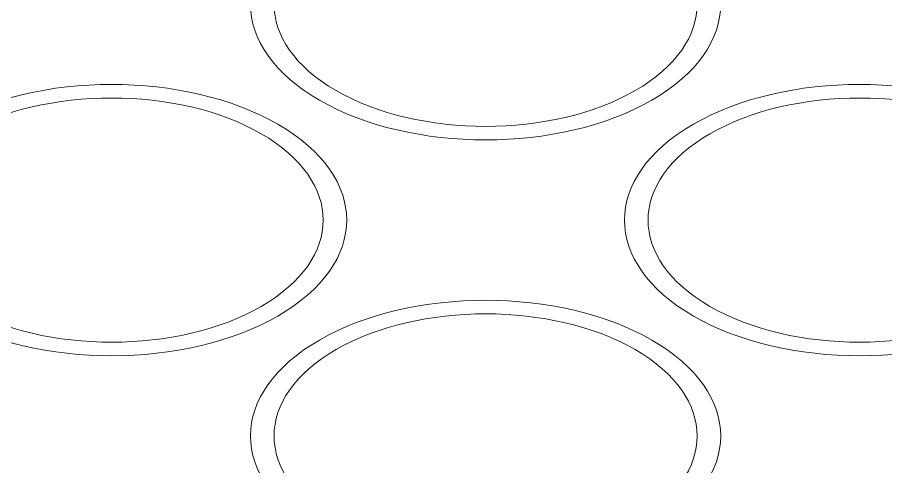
# Model space of a CAD drawing. Header units: inches. Extents: x 0.19 to 7.09, y 0.45 to 4.64.
# Drawn here: x 4.08 to 4.661, y 3.283 to 3.584 of the extents above; entities that cross this region are included whole.
import ezdxf

# ---------------------------------------------------------------- set-up
doc = ezdxf.new("R2010")
doc.units = ezdxf.units.IN
doc.header["$MEASUREMENT"] = 0

msp = doc.modelspace()

# ---------------------------------------------------------------- linework, layer by layer
at = {"color": 0, "linetype": 'Continuous', "lineweight": 0}
for centre, major_axis in [((4.39351, 3.59326, -0.69193), (0.15748, 0)), ((4.39351, 3.59326, -0.69193), (0.14173, 0)), ((4.14296, 3.4486, -0.69193), (0.15748, 0)), ((4.64405, 3.4486, -0.69193), (0.15748, 0)), ((4.64405, 3.4486, -0.69193), (0.14173, 0)), ((4.14296, 3.4486, -0.69193), (0.14173, 0)), ((4.39351, 3.30395, -0.69193), (0.15748, 0)), ((4.39351, 3.30395, -0.69193), (0.14173, 0))]:
    msp.add_ellipse(centre, major_axis=major_axis, ratio=0.57735, start_param=-2.356194, end_param=3.926991, dxfattribs=at)

doc.saveas('drawing.dxf')
